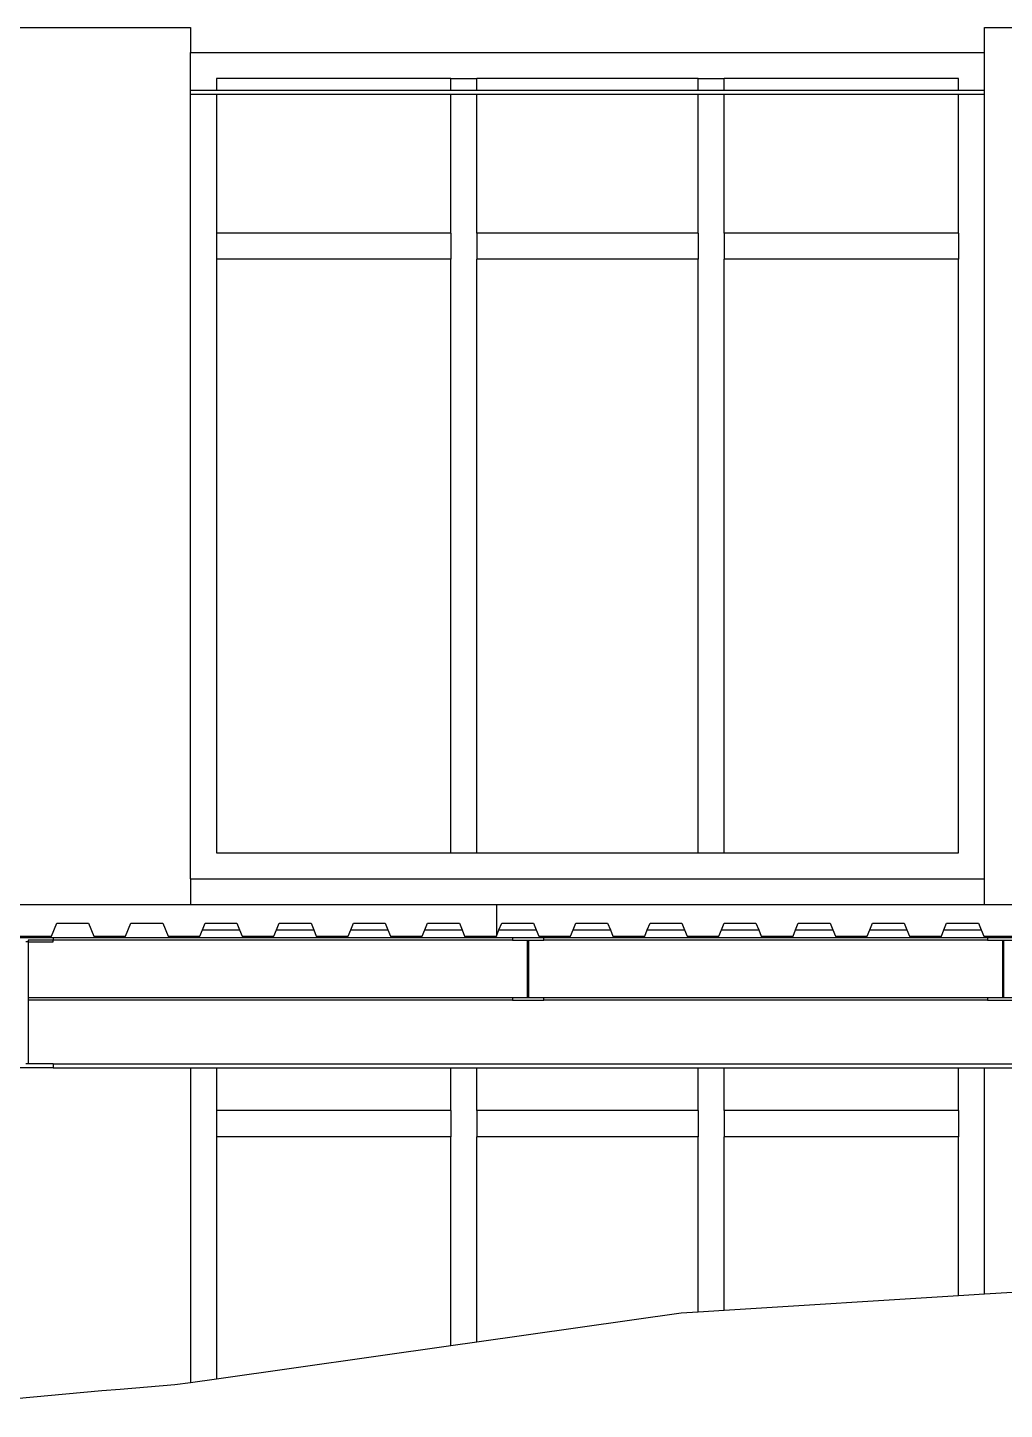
# Model space of a CAD drawing. Extents: x -34 to 34, y -12.8 to 11.9.
# Drawn here: x 10.77 to 14.52, y 3.96 to 9.27 of the extents above; entities that cross this region are included whole.
import ezdxf

# ---------------------------------------------------------------- set-up
doc = ezdxf.new("R2010")
doc.units = 0
doc.layers.get('0').update_dxf_attribs({"linetype": 'CONTINUOUS'})
doc.layers.add('SECTIONCUTEDGES', color=7, linetype='CONTINUOUS')

msp = doc.modelspace()

# ---------------------------------------------------------------- linework, layer by layer
for p, q in [((10.2418, 9.2655), (11.3918, 9.2655)), ((11.3918, 9.2655), (11.3918, 9.1697)), ((14.4418, 9.2655), (15.5918, 9.2655)), ((14.4418, 9.1697), (14.4418, 9.2655)), ((11.3918, 9.1697), (14.4418, 9.1697)), ((11.3918, 9.0257), (11.3918, 9.1697)), ((14.4418, 9.0257), (14.4418, 9.1697)), ((11.3918, 9.0257), (11.4918, 9.0257)), ((11.3918, 9.0097), (11.3918, 9.0257)), ((11.4918, 9.0697), (11.4918, 9.0257)), ((12.3918, 9.0697), (11.4918, 9.0697)), ((11.4918, 9.0257), (12.3918, 9.0257)), ((12.3918, 9.0697), (12.4918, 9.0697)), ((12.3918, 9.0257), (12.3918, 9.0697)), ((12.3918, 9.0257), (12.4918, 9.0257)), ((12.4918, 9.0257), (12.4918, 9.0697)), ((13.3418, 9.0697), (12.4918, 9.0697)), ((12.4918, 9.0257), (13.3418, 9.0257)), ((13.3418, 9.0697), (13.4418, 9.0697)), ((13.3418, 9.0257), (13.3418, 9.0697)), ((13.3418, 9.0257), (13.4418, 9.0257)), ((13.4418, 9.0257), (13.4418, 9.0697)), ((14.3418, 9.0697), (13.4418, 9.0697)), ((13.4418, 9.0257), (14.3418, 9.0257)), ((14.3418, 9.0257), (14.3418, 9.0697)), ((14.3418, 9.0257), (14.4418, 9.0257)), ((14.4418, 9.0097), (14.4418, 9.0257)), ((11.3918, 9.0097), (11.4918, 9.0097)), ((11.3918, 5.9955), (11.3918, 9.0097)), ((11.4918, 9.0097), (11.4918, 8.4755)), ((11.4918, 9.0097), (12.3918, 9.0097)), ((12.3918, 8.4755), (12.3918, 9.0097)), ((12.3918, 9.0097), (12.4918, 9.0097)), ((12.4918, 8.4755), (12.4918, 9.0097)), ((12.4918, 9.0097), (13.3418, 9.0097)), ((13.3418, 8.4755), (13.3418, 9.0097)), ((13.3418, 9.0097), (13.4418, 9.0097)), ((13.4418, 8.4755), (13.4418, 9.0097)), ((13.4418, 9.0097), (14.3418, 9.0097)), ((14.3418, 8.4755), (14.3418, 9.0097)), ((14.3418, 9.0097), (14.4418, 9.0097)), ((14.4418, 5.9955), (14.4418, 9.0097)), ((12.3918, 8.4755), (11.4918, 8.4755)), ((11.4918, 8.4755), (11.4918, 8.3755)), ((12.3918, 8.4755), (12.3918, 8.3755)), ((13.3418, 8.4755), (12.4918, 8.4755)), ((12.4918, 8.4755), (12.4918, 8.3755)), ((13.3418, 8.4755), (13.3418, 8.3755)), ((14.3418, 8.4755), (13.4418, 8.4755)), ((13.4418, 8.4755), (13.4418, 8.3755)), ((14.3418, 8.4755), (14.3418, 8.3755)), ((12.3918, 8.3755), (11.4918, 8.3755)), ((11.4918, 8.3755), (11.4918, 6.0955)), ((12.3918, 6.0955), (12.3918, 8.3755)), ((13.3418, 8.3755), (12.4918, 8.3755)), ((12.4918, 6.0955), (12.4918, 8.3755)), ((13.3418, 6.0955), (13.3418, 8.3755)), ((14.3418, 8.3755), (13.4418, 8.3755)), ((13.4418, 6.0955), (13.4418, 8.3755)), ((14.3418, 6.0955), (14.3418, 8.3755)), ((11.4918, 6.0955), (12.3918, 6.0955)), ((12.3918, 6.0955), (12.4918, 6.0955)), ((12.4918, 6.0955), (13.3418, 6.0955)), ((13.3418, 6.0955), (13.4418, 6.0955)), ((13.4418, 6.0955), (14.3418, 6.0955)), ((11.3918, 5.9955), (14.4418, 5.9955)), ((11.3918, 5.9955), (11.3918, 5.8955)), ((14.4418, 5.8955), (14.4418, 5.9955)), ((11.4375, 5.7997), (11.5805, 5.7997)), ((11.7223, 5.7997), (11.8653, 5.7997)), ((12.0072, 5.7997), (12.1502, 5.7997)), ((12.292, 5.7997), (12.4351, 5.7997)), ((12.5769, 5.7997), (12.7199, 5.7997)), ((12.8618, 5.7997), (13.0048, 5.7997)), ((13.1466, 5.7997), (13.2896, 5.7997)), ((13.4315, 5.7997), (13.5745, 5.7997)), ((13.7163, 5.7997), (13.8593, 5.7997)), ((14.0012, 5.7997), (14.1442, 5.7997)), ((14.286, 5.7997), (14.4291, 5.7997)), ((10.7687, 5.7537), (10.7587, 5.7537)), ((10.8637, 5.7599), (10.7687, 5.7599)), ((10.7687, 5.7599), (10.7687, 5.7537)), ((11.3918, 5.7697), (10.8637, 5.7697)), ((12.6287, 5.7599), (10.8637, 5.7599)), ((11.3918, 5.7755), (11.3918, 5.7697)), ((12.6287, 5.7697), (11.3918, 5.7697)), ((14.4418, 5.7697), (12.7487, 5.7697)), ((14.4537, 5.7599), (12.7487, 5.7599)), ((14.4418, 5.7697), (14.4418, 5.7755)), ((14.4537, 5.7697), (14.4418, 5.7697)), ((12.6287, 5.5395), (10.7687, 5.5395)), ((12.6287, 5.5297), (10.7687, 5.5297)), ((14.4537, 5.5395), (12.7487, 5.5395)), ((14.4537, 5.5297), (12.7487, 5.5297)), ((10.7687, 5.2857), (10.7587, 5.2857)), ((10.8637, 5.2857), (18.1668, 5.2857)), ((10.8637, 5.2697), (11.3918, 5.2697)), ((11.3918, 5.2697), (11.3918, 4.0619)), ((11.3918, 5.2697), (11.4918, 5.2697)), ((11.4918, 5.2697), (11.4918, 5.1055)), ((11.4918, 5.2697), (12.3918, 5.2697)), ((12.3918, 5.1055), (12.3918, 5.2697)), ((12.3918, 5.2697), (12.4918, 5.2697)), ((12.4918, 5.1055), (12.4918, 5.2697)), ((12.4918, 5.2697), (13.3418, 5.2697)), ((13.3418, 5.1055), (13.3418, 5.2697)), ((13.3418, 5.2697), (13.4418, 5.2697)), ((13.4418, 5.1055), (13.4418, 5.2697)), ((13.4418, 5.2697), (14.3418, 5.2697)), ((14.3418, 5.1055), (14.3418, 5.2697)), ((14.3418, 5.2697), (14.4418, 5.2697)), ((14.4418, 4.4016), (14.4418, 5.2697)), ((14.4418, 5.2697), (15.5918, 5.2697)), ((12.3918, 5.1055), (11.4918, 5.1055)), ((11.4918, 5.1055), (11.4918, 5.0055)), ((12.3918, 5.1055), (12.3918, 5.0055)), ((13.3418, 5.1055), (12.4918, 5.1055)), ((12.4918, 5.1055), (12.4918, 5.0055)), ((13.3418, 5.1055), (13.3418, 5.0055)), ((14.3418, 5.1055), (13.4418, 5.1055)), ((13.4418, 5.1055), (13.4418, 5.0055)), ((14.3418, 5.1055), (14.3418, 5.0055)), ((12.3918, 5.0055), (11.4918, 5.0055)), ((11.4918, 5.0055), (11.4918, 4.076)), ((12.3918, 4.2033), (12.3918, 5.0055)), ((13.3418, 5.0055), (12.4918, 5.0055)), ((12.4918, 4.2174), (12.4918, 5.0055)), ((13.3418, 4.3326), (13.3418, 5.0055)), ((14.3418, 5.0055), (13.4418, 5.0055)), ((13.4418, 4.3388), (13.4418, 5.0055)), ((14.3418, 4.3953), (14.3418, 5.0055))]:
    msp.add_line(p, q)
at = {"layer": 'SECTIONCUTEDGES'}
for p, q in [((11.3918, 5.8955), (10.2418, 5.8955)), ((12.567, 5.8955), (11.3918, 5.8955)), ((12.567, 5.8955), (12.567, 5.7755)), ((14.4418, 5.8955), (12.567, 5.8955)), ((15.5918, 5.8955), (14.4418, 5.8955)), ((10.8579, 5.7755), (10.8782, 5.8255)), ((10.8782, 5.8255), (11.0003, 5.8255)), ((11.0003, 5.8255), (11.0207, 5.7755)), ((11.1427, 5.7755), (11.1631, 5.8255)), ((11.1631, 5.8255), (11.2852, 5.8255)), ((11.2852, 5.8255), (11.3055, 5.7755)), ((11.4276, 5.7755), (11.4375, 5.7997)), ((11.4375, 5.7997), (11.4479, 5.8255)), ((11.4479, 5.8255), (11.57, 5.8255)), ((11.57, 5.8255), (11.5805, 5.7997)), ((11.5805, 5.7997), (11.5904, 5.7755)), ((11.7125, 5.7755), (11.7223, 5.7997)), ((11.7223, 5.7997), (11.7328, 5.8255)), ((11.7328, 5.8255), (11.8549, 5.8255)), ((11.8549, 5.8255), (11.8653, 5.7997)), ((11.8653, 5.7997), (11.8752, 5.7755)), ((11.9973, 5.7755), (12.0072, 5.7997)), ((12.0072, 5.7997), (12.0177, 5.8255)), ((12.0177, 5.8255), (12.1397, 5.8255)), ((12.1397, 5.8255), (12.1502, 5.7997)), ((12.1502, 5.7997), (12.1601, 5.7755)), ((12.2822, 5.7755), (12.292, 5.7997)), ((12.292, 5.7997), (12.3025, 5.8255)), ((12.3025, 5.8255), (12.4246, 5.8255)), ((12.4246, 5.8255), (12.4351, 5.7997)), ((12.4351, 5.7997), (12.4449, 5.7755)), ((12.567, 5.7755), (12.5769, 5.7997)), ((12.5769, 5.7997), (12.5874, 5.8255)), ((12.5874, 5.8255), (12.7094, 5.8255)), ((12.7094, 5.8255), (12.7199, 5.7997)), ((12.7199, 5.7997), (12.7298, 5.7755)), ((12.8519, 5.7755), (12.8618, 5.7997)), ((12.8618, 5.7997), (12.8722, 5.8255)), ((12.8722, 5.8255), (12.9943, 5.8255)), ((12.9943, 5.8255), (13.0048, 5.7997)), ((13.0048, 5.7997), (13.0147, 5.7755)), ((13.1367, 5.7755), (13.1466, 5.7997)), ((13.1466, 5.7997), (13.1571, 5.8255)), ((13.1571, 5.8255), (13.2792, 5.8255)), ((13.2792, 5.8255), (13.2896, 5.7997)), ((13.2896, 5.7997), (13.2995, 5.7755)), ((13.4216, 5.7755), (13.4315, 5.7997)), ((13.4315, 5.7997), (13.4419, 5.8255)), ((13.4419, 5.8255), (13.564, 5.8255)), ((13.564, 5.8255), (13.5745, 5.7997)), ((13.5745, 5.7997), (13.5844, 5.7755)), ((13.7064, 5.7755), (13.7163, 5.7997)), ((13.7163, 5.7997), (13.7268, 5.8255)), ((13.7268, 5.8255), (13.8489, 5.8255)), ((13.8489, 5.8255), (13.8593, 5.7997)), ((13.8593, 5.7997), (13.8692, 5.7755)), ((13.9913, 5.7755), (14.0012, 5.7997)), ((14.0012, 5.7997), (14.0117, 5.8255)), ((14.0117, 5.8255), (14.1337, 5.8255)), ((14.1337, 5.8255), (14.1442, 5.7997)), ((14.1442, 5.7997), (14.1541, 5.7755)), ((14.2762, 5.7755), (14.286, 5.7997)), ((14.286, 5.7997), (14.2965, 5.8255)), ((14.2965, 5.8255), (14.4186, 5.8255)), ((14.4186, 5.8255), (14.4291, 5.7997)), ((14.4291, 5.7997), (14.4389, 5.7755)), ((10.8637, 5.7697), (10.6637, 5.7697)), ((10.7358, 5.7755), (10.8579, 5.7755)), ((10.7687, 5.7537), (10.8637, 5.7537)), ((10.7687, 5.7537), (10.7687, 5.5395)), ((10.8637, 5.7697), (10.8637, 5.7599)), ((10.8637, 5.7537), (10.8637, 5.7599)), ((11.0207, 5.7755), (11.1427, 5.7755)), ((11.3055, 5.7755), (11.3918, 5.7755)), ((11.3918, 5.7755), (11.4276, 5.7755)), ((11.5904, 5.7755), (11.7125, 5.7755)), ((11.8752, 5.7755), (11.9973, 5.7755)), ((12.1601, 5.7755), (12.2822, 5.7755)), ((12.4449, 5.7755), (12.567, 5.7755)), ((12.7487, 5.7697), (12.6287, 5.7697)), ((12.6287, 5.7697), (12.6287, 5.7599)), ((12.6287, 5.7599), (12.6856, 5.7599)), ((12.6856, 5.7599), (12.6856, 5.5395)), ((12.6856, 5.7599), (12.6918, 5.7599)), ((12.6918, 5.5395), (12.6918, 5.7599)), ((12.6918, 5.7599), (12.7487, 5.7599)), ((12.7298, 5.7755), (12.8519, 5.7755)), ((12.7487, 5.7599), (12.7487, 5.7697)), ((13.0147, 5.7755), (13.1367, 5.7755)), ((13.2995, 5.7755), (13.4216, 5.7755)), ((13.5844, 5.7755), (13.7064, 5.7755)), ((13.8692, 5.7755), (13.9913, 5.7755)), ((14.1541, 5.7755), (14.2762, 5.7755)), ((14.4389, 5.7755), (14.4418, 5.7755)), ((14.4418, 5.7755), (14.561, 5.7755)), ((14.5737, 5.7697), (14.4537, 5.7697)), ((14.4537, 5.7697), (14.4537, 5.7599)), ((14.4537, 5.7599), (14.5106, 5.7599)), ((14.5106, 5.7599), (14.5106, 5.5395)), ((14.5106, 5.7599), (14.5168, 5.7599)), ((14.5168, 5.5395), (14.5168, 5.7599)), ((14.5168, 5.7599), (14.5737, 5.7599)), ((10.7687, 5.5395), (10.7687, 5.5297)), ((10.7687, 5.5297), (10.7687, 5.2857)), ((12.6287, 5.5395), (12.6287, 5.5297)), ((12.6856, 5.5395), (12.6287, 5.5395)), ((12.6287, 5.5297), (12.7487, 5.5297)), ((12.6918, 5.5395), (12.6856, 5.5395)), ((12.7487, 5.5395), (12.6918, 5.5395)), ((12.7487, 5.5297), (12.7487, 5.5395)), ((14.4537, 5.5395), (14.4537, 5.5297)), ((14.5106, 5.5395), (14.4537, 5.5395)), ((14.4537, 5.5297), (14.5737, 5.5297)), ((14.5168, 5.5395), (14.5106, 5.5395)), ((14.5737, 5.5395), (14.5168, 5.5395)), ((10.8637, 5.2697), (10.6637, 5.2697)), ((10.8637, 5.2857), (10.7687, 5.2857)), ((10.8637, 5.2857), (10.8637, 5.2697)), ((14.4418, 4.4016), (15.1972, 4.449)), ((13.4418, 4.3388), (14.3418, 4.3953)), ((14.3418, 4.3953), (14.4418, 4.4016)), ((12.4918, 4.2174), (13.2773, 4.3285)), ((13.2773, 4.3285), (13.3418, 4.3326)), ((13.3418, 4.3326), (13.4418, 4.3388)), ((11.4918, 4.076), (12.3918, 4.2033)), ((12.3918, 4.2033), (12.4918, 4.2174)), ((11.0507, 4.03), (11.1217, 4.0357)), ((11.1217, 4.0357), (11.3315, 4.0533)), ((11.3315, 4.0533), (11.3918, 4.0619)), ((11.3918, 4.0619), (11.4918, 4.076)), ((10.2724, 3.9581), (11.0507, 4.03))]:
    msp.add_line(p, q, dxfattribs=at)

doc.saveas('drawing.dxf')
